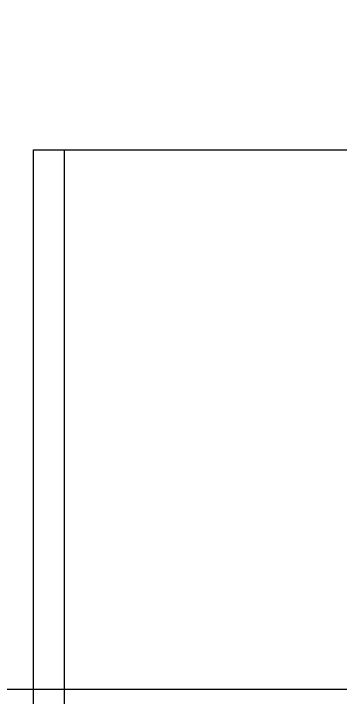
# Model space of a CAD drawing. Extents: x 500 to 100500, y -14500 to 21140.
# Drawn here: x 13527.3 to 13633.2, y -9831.5 to -9609.9 of the extents above; entities that cross this region are included whole.
import ezdxf

# ---------------------------------------------------------------- set-up
doc = ezdxf.new("R2010")
doc.units = 0
doc.linetypes.add('CENTER', pattern=[10.16, 6.35, -1.27, 1.27, -1.27])
doc.layers.get('0').update_dxf_attribs({"linetype": 'CONTINUOUS'})
doc.layers.add('Center', color=1, linetype='CENTER')
doc.layers.add('D', color=7, linetype='CONTINUOUS')

# ---------------------------------------------------------------- blocks, each defined once
blk = doc.blocks.new('KJVision R')
at = {"color": 2, "linetype": 'Continuous', "lineweight": 25}
for p, q in [((9966.9, -70910.14, 54.87), (9976.9, -70910.14, 54.87)), ((9966.9, -71180.14, 54.87), (9966.9, -70910.14, 54.87)), ((9976.9, -71180.14, 54.87), (9976.9, -70910.14, 54.87)), ((9976.9, -70910.14, 54.87), (10360.9, -70910.14, 54.87)), ((9976.9, -71090.14, 54.87), (9976.9, -70910.14, 54.87))]:
    blk.add_line(p, q, dxfattribs=at)
at = {"layer": 'D', "color": 2, "elevation": -10.47}
blk.add_lwpolyline([(9907.55, -70673.15), (10360.55, -70673.15), (10360.55, -71085.15), (9907.55, -71085.15)], close=True, dxfattribs=at)

msp = doc.modelspace()

# ---------------------------------------------------------------- block references
at = {"layer": 'Center'}
msp.add_blockref('KJVision R', (3566.82, 61256.11, -194.4), dxfattribs=at)

doc.saveas('drawing.dxf')
